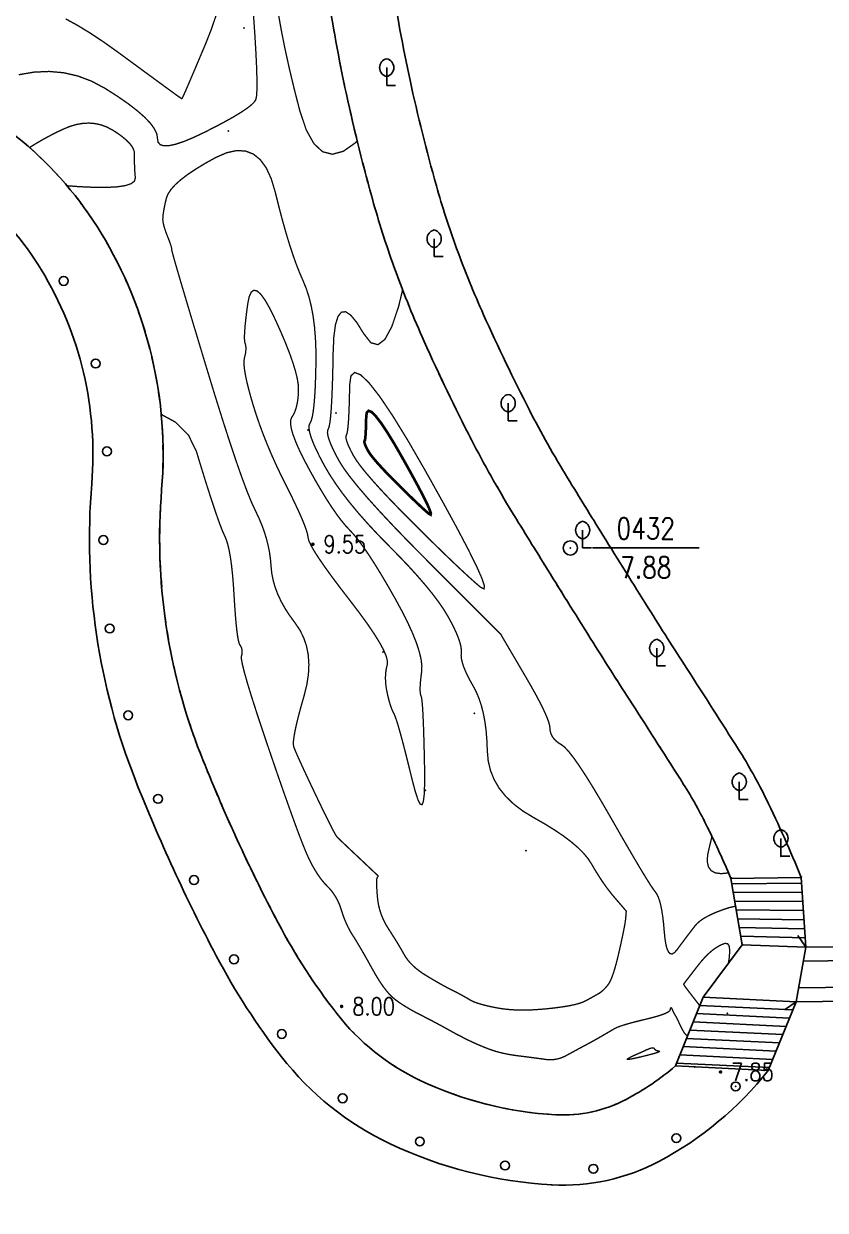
# Model space of a CAD drawing. Extents: x 940 to 2162, y 608 to 1562.
# Drawn here: x 1319.1 to 1364.3, y 729 to 795.9 of the extents above; entities that cross this region are included whole.
import ezdxf
from ezdxf.enums import TextEntityAlignment as Align

# ---------------------------------------------------------------- set-up
doc = ezdxf.new("R2010")
doc.units = 0
doc.header["$LTSCALE"] = 0.5
doc.header["$PDSIZE"] = 0.2
doc.linetypes.add('X6', pattern=[2, 1, -1])
doc.layers.get('0').update_dxf_attribs({"linetype": 'CONTINUOUS'})
doc.layers.add('ASSIST', color=7, linetype='CONTINUOUS', plot=False)
for name, color, linetype in [('DGX', 2, 'CONTINUOUS'), ('DLSS', 4, 'CONTINUOUS'), ('GCD', 1, 'CONTINUOUS'), ('JMD', 6, 'CONTINUOUS'), ('KZD', 1, 'CONTINUOUS'), ('SXSS', 5, 'CONTINUOUS'), ('ZBTZ', 3, 'CONTINUOUS'), ('ZDH', 1, 'CONTINUOUS')]:
    doc.layers.add(name, color=color, linetype=linetype)
doc.styles.add('HZ', font='rs.shx', dxfattribs={"width": 0.8, "bigfont": 'hztxt.shx'})
doc.linetypes.add('1161', pattern='A,0,[149,AAA.SHX,S=0.15,R=0,X=0,Y=0],-1.6', length=1.6)

# ---------------------------------------------------------------- blocks, each defined once
blk = doc.blocks.new('gc143')
for p, q in [((0, 1), (0, 2)), ((0, 1), (0, 0)), ((1, 0), (0, 0))]:
    blk.add_line(p, q)
for centre, start, end in [((0.225, 2), 102.68038, 257.31962), ((-0.225, 2), 282.68038, 77.31962)]:
    blk.add_arc(centre, 1.025, start, end)
blk = doc.blocks.new('gc170')
at = {"linetype": 'Continuous'}
blk.add_circle((0, 0), 0.5, dxfattribs=at)
blk = doc.blocks.new('gc117')
blk.add_circle((0, 0), 0.8)
blk.add_point((0, 0))
blk = doc.blocks.new('GC200')
at = {"linetype": 'Continuous', "const_width": 0.2, "flags": 128}
blk.add_lwpolyline([(-0.1, 0, 1), (0.1, 0, 1)], format="xyb", close=True, dxfattribs=at)

msp = doc.modelspace()

# ---------------------------------------------------------------- linework, layer by layer
at = {"linetype": 'Continuous'}
for p, q in [((1362.627, 740.792, 9.794), (1357.4, 741.046, 9.934)), ((1361.065, 736.919, 7.811), (1355.838, 737.173, 7.951))]:
    msp.add_line(p, q, dxfattribs=at)
at = {"layer": 'ASSIST', "linetype": 'Continuous', "flags": 128}
for points in [[(1358.961, 747.74), (1359.601, 743.988), (1363.177, 743.868), (1362.914, 747.786)], [(1404.456, 744.337), (1404.193, 741.313), (1362.627, 740.792), (1363.177, 743.868)], [(1361.065, 736.919), (1362.627, 740.792), (1357.4, 741.046), (1355.838, 737.173)]]:
    msp.add_lwpolyline(points, close=True, dxfattribs=at)
at = {"layer": 'DGX', "linetype": 'Continuous', "const_width": 0.075}
for points, elevation in [([(1332.804, 803.433), (1332.812, 803.236), (1332.831, 802.888), (1332.859, 802.437), (1332.898, 801.883), (1332.946, 801.225), (1333.003, 800.463), (1333.07, 799.598), (1333.159, 798.661), (1333.279, 797.684), (1333.432, 796.666), (1333.617, 795.608), (1333.834, 794.51), (1334.084, 793.371), (1334.365, 792.193), (1334.679, 790.973), (1335.042, 789.891), (1335.469, 789.121), (1335.96, 788.663), (1336.515, 788.519), (1337.134, 788.687), (1337.818, 789.169), (1337.912, 789.269)], 8.5), ([(1332.073, 796.338), (1332.152, 795.186), (1332.21, 794.192), (1332.249, 793.355), (1332.267, 792.677), (1332.265, 792.157), (1332.242, 791.794), (1332.2, 791.59), (1332.109, 791.452), (1331.94, 791.287), (1331.695, 791.097), (1331.372, 790.881), (1330.973, 790.639), (1330.496, 790.371), (1329.942, 790.076), (1329.311, 789.756), (1328.684, 789.459), (1328.142, 789.235), (1327.684, 789.082), (1327.311, 789.003), (1327.022, 788.995), (1326.818, 789.06), (1326.699, 789.197), (1326.664, 789.407), (1326.625, 789.666), (1326.491, 789.952), (1326.264, 790.265), (1325.942, 790.604), (1325.526, 790.97), (1325.016, 791.363), (1324.412, 791.782), (1323.714, 792.228), (1322.958, 792.632), (1322.18, 792.926), (1321.381, 793.109), (1320.559, 793.182), (1319.716, 793.145), (1318.851, 792.997)], 9), ([(1329.956, 796.318), (1329.7, 795.564), (1329.397, 794.793), (1329.089, 794.064), (1328.822, 793.431), (1328.593, 792.894), (1328.405, 792.454), (1328.256, 792.111), (1328.146, 791.864), (1328.077, 791.714), (1328.046, 791.661), (1328.036, 791.656), (1328.028, 791.652), (1328.021, 791.65), (1328.015, 791.649), (1328.01, 791.649), (1328.007, 791.65), (1328.005, 791.652), (1328.005, 791.655), (1328.003, 791.66), (1327.998, 791.666), (1327.989, 791.674), (1327.977, 791.684), (1327.962, 791.695), (1327.943, 791.708), (1327.921, 791.722), (1327.895, 791.738), (1327.818, 791.792), (1327.64, 791.92), (1327.361, 792.123), (1326.982, 792.4), (1326.503, 792.751), (1325.923, 793.176), (1325.243, 793.676), (1324.462, 794.249), (1323.653, 794.826), (1322.889, 795.334), (1322.169, 795.773), (1321.494, 796.144)], 9.5)]:
    msp.add_lwpolyline(points, dxfattribs=dict(at, elevation=elevation))
for points in [[(1319.459, 788.9), (1319.494, 788.922), (1319.859, 789.145), (1320.229, 789.359), (1320.603, 789.562), (1320.981, 789.754), (1321.362, 789.936), (1321.742, 790.09), (1322.112, 790.198), (1322.472, 790.26), (1322.824, 790.275), (1323.167, 790.245), (1323.501, 790.168), (1323.825, 790.046), (1324.141, 789.877), (1324.432, 789.689), (1324.684, 789.506), (1324.896, 789.329), (1325.069, 789.159), (1325.202, 788.995), (1325.297, 788.836), (1325.351, 788.684), (1325.366, 788.538), (1325.363, 788.391), (1325.363, 788.238), (1325.365, 788.079), (1325.37, 787.912), (1325.377, 787.739), (1325.387, 787.56), (1325.4, 787.373), (1325.416, 787.181), (1325.365, 787.003), (1325.18, 786.861), (1324.861, 786.755), (1324.407, 786.686), (1323.819, 786.653), (1323.096, 786.656), (1322.239, 786.695), (1321.565, 786.747)], [(1340.471, 780.886), (1340.242, 779.942), (1339.862, 778.812), (1339.475, 778.096), (1339.081, 777.794), (1338.679, 777.905), (1338.27, 778.43), (1337.882, 779.053), (1337.544, 779.46), (1337.256, 779.65), (1337.017, 779.623), (1336.827, 779.38), (1336.688, 778.92), (1336.597, 778.243), (1336.557, 777.349), (1336.539, 776.406), (1336.516, 775.578), (1336.488, 774.866), (1336.456, 774.27), (1336.419, 773.79), (1336.378, 773.426), (1336.332, 773.178), (1336.281, 773.047), (1336.243, 772.954), (1336.238, 772.825), (1336.264, 772.66), (1336.323, 772.457), (1336.413, 772.217), (1336.535, 771.941), (1336.689, 771.628), (1336.875, 771.278), (1337.129, 770.868), (1337.488, 770.374), (1337.952, 769.796), (1338.52, 769.134), (1339.193, 768.389), (1339.97, 767.559), (1340.852, 766.646), (1341.839, 765.65), (1342.813, 764.676), (1343.657, 763.831), (1344.372, 763.117), (1344.957, 762.531), (1345.412, 762.076), (1345.737, 761.75), (1345.933, 761.553), (1345.999, 761.486), (1346, 761.484), (1346.001, 761.482), (1346.002, 761.48), (1346.003, 761.479), (1346.003, 761.477), (1346.004, 761.476), (1346.004, 761.475), (1346.004, 761.474), (1346.025, 761.436), (1346.089, 761.326), (1346.197, 761.142), (1346.347, 760.885), (1346.541, 760.555), (1346.778, 760.152), (1347.057, 759.675), (1347.38, 759.126), (1347.703, 758.567), (1347.983, 758.063), (1348.22, 757.615), (1348.415, 757.221), (1348.567, 756.883), (1348.677, 756.6), (1348.744, 756.371), (1348.768, 756.198), (1348.78, 756.056), (1348.812, 755.921), (1348.864, 755.794), (1348.935, 755.674), (1349.025, 755.561), (1349.135, 755.455), (1349.265, 755.357), (1349.414, 755.267), (1349.596, 755.126), (1349.825, 754.879), (1350.102, 754.525), (1350.426, 754.065), (1350.798, 753.498), (1351.216, 752.824), (1351.682, 752.043), (1352.195, 751.156), (1352.703, 750.268), (1353.156, 749.484), (1353.554, 748.804), (1353.895, 748.229), (1354.181, 747.759), (1354.411, 747.392), (1354.586, 747.131), (1354.705, 746.973), (1354.792, 746.846), (1354.873, 746.676), (1354.946, 746.462), (1355.012, 746.205), (1355.071, 745.905), (1355.123, 745.561), (1355.168, 745.173), (1355.205, 744.742), (1355.246, 744.33), (1355.301, 743.999), (1355.37, 743.749), (1355.452, 743.58), (1355.549, 743.492), (1355.659, 743.485), (1355.783, 743.559), (1355.921, 743.715), (1356.063, 743.907), (1356.201, 744.092), (1356.335, 744.271), (1356.465, 744.443), (1356.59, 744.609), (1356.71, 744.767), (1356.827, 744.919), (1356.938, 745.064), (1357.065, 745.204), (1357.224, 745.341), (1357.417, 745.475), (1357.643, 745.606), (1357.902, 745.733), (1358.194, 745.857), (1358.52, 745.978), (1358.878, 746.096), (1359.22, 746.171), (1359.229, 746.171)], [(1326.877, 773.868), (1327.678, 773.43), (1328.41, 772.696), (1328.855, 771.786), (1329.143, 770.838), (1329.406, 769.991), (1329.644, 769.246), (1329.856, 768.601), (1330.042, 768.058), (1330.202, 767.615), (1330.337, 767.274), (1330.446, 767.034), (1330.538, 766.816), (1330.623, 766.541), (1330.701, 766.209), (1330.771, 765.821), (1330.833, 765.375), (1330.888, 764.873), (1330.935, 764.314), (1330.975, 763.699), (1331.012, 763.091), (1331.051, 762.556), (1331.09, 762.094), (1331.132, 761.705), (1331.174, 761.389), (1331.218, 761.145), (1331.264, 760.975), (1331.311, 760.877), (1331.354, 760.814), (1331.388, 760.746), (1331.412, 760.674), (1331.426, 760.598), (1331.432, 760.518), (1331.428, 760.433), (1331.414, 760.345), (1331.391, 760.252), (1331.392, 760.085), (1331.449, 759.775), (1331.562, 759.322), (1331.731, 758.726), (1331.957, 757.987), (1332.24, 757.105), (1332.578, 756.08), (1332.973, 754.911), (1333.378, 753.732), (1333.745, 752.675), (1334.076, 751.74), (1334.368, 750.927), (1334.624, 750.237), (1334.843, 749.668), (1335.024, 749.221), (1335.168, 748.896), (1335.294, 748.641), (1335.422, 748.401), (1335.552, 748.177), (1335.684, 747.969), (1335.817, 747.777), (1335.952, 747.601), (1336.088, 747.441), (1336.226, 747.296), (1336.361, 747.156), (1336.485, 747.007), (1336.599, 746.851), (1336.704, 746.686), (1336.798, 746.513), (1336.883, 746.333), (1336.958, 746.144), (1337.023, 745.947), (1337.085, 745.749), (1337.153, 745.556), (1337.226, 745.369), (1337.304, 745.186), (1337.388, 745.01), (1337.477, 744.838), (1337.571, 744.672), (1337.671, 744.511), (1337.777, 744.344), (1337.892, 744.158), (1338.015, 743.954), (1338.146, 743.731), (1338.285, 743.49), (1338.432, 743.231), (1338.588, 742.953), (1338.752, 742.657), (1338.917, 742.364), (1339.079, 742.095), (1339.236, 741.85), (1339.388, 741.63), (1339.536, 741.435), (1339.68, 741.264), (1339.819, 741.117), (1339.954, 740.995), (1340.093, 740.884), (1340.245, 740.772), (1340.41, 740.659), (1340.587, 740.546), (1340.777, 740.43), (1340.979, 740.314), (1341.194, 740.197), (1341.422, 740.079), (1341.65, 739.962), (1341.867, 739.851), (1342.071, 739.745), (1342.263, 739.643), (1342.444, 739.547), (1342.612, 739.456), (1342.769, 739.371), (1342.914, 739.29), (1343.053, 739.212), (1343.194, 739.134), (1343.336, 739.057), (1343.479, 738.98), (1343.624, 738.904), (1343.77, 738.828), (1343.917, 738.752), (1344.066, 738.677), (1344.217, 738.603), (1344.37, 738.53), (1344.526, 738.459), (1344.685, 738.388), (1344.847, 738.319), (1345.011, 738.251), (1345.177, 738.185), (1345.347, 738.12), (1345.522, 738.058), (1345.705, 738), (1345.898, 737.946), (1346.099, 737.897), (1346.308, 737.852), (1346.527, 737.811), (1346.754, 737.775), (1346.989, 737.743), (1347.224, 737.714), (1347.446, 737.686), (1347.658, 737.659), (1347.857, 737.633), (1348.046, 737.608), (1348.223, 737.584), (1348.388, 737.562), (1348.542, 737.54), (1348.69, 737.526), (1348.837, 737.524), (1348.984, 737.534), (1349.13, 737.557), (1349.276, 737.592), (1349.422, 737.64), (1349.567, 737.7), (1349.711, 737.773), (1349.854, 737.851), (1349.994, 737.928), (1350.13, 738.002), (1350.264, 738.074), (1350.394, 738.145), (1350.521, 738.213), (1350.645, 738.28), (1350.766, 738.344), (1350.884, 738.407), (1351.001, 738.47), (1351.115, 738.532), (1351.226, 738.594), (1351.336, 738.655), (1351.443, 738.716), (1351.548, 738.776), (1351.651, 738.836), (1351.752, 738.895), (1351.851, 738.952), (1351.948, 739.009), (1352.043, 739.064), (1352.135, 739.118), (1352.226, 739.171), (1352.315, 739.223), (1352.401, 739.273), (1352.503, 739.325), (1352.637, 739.381), (1352.804, 739.44), (1353.003, 739.503), (1353.234, 739.57), (1353.497, 739.641), (1353.793, 739.716), (1354.12, 739.795), (1354.444, 739.874), (1354.725, 739.949), (1354.965, 740.022), (1355.163, 740.091), (1355.319, 740.157), (1355.434, 740.22), (1355.507, 740.28), (1355.538, 740.336), (1355.549, 740.384), (1355.561, 740.419), (1355.574, 740.441), (1355.589, 740.45), (1355.605, 740.446), (1355.622, 740.428), (1355.64, 740.398), (1355.66, 740.354), (1355.679, 740.306), (1355.697, 740.263), (1355.713, 740.225), (1355.728, 740.192), (1355.742, 740.164), (1355.754, 740.141), (1355.765, 740.122), (1355.774, 740.109), (1355.783, 740.096), (1355.793, 740.082), (1355.804, 740.064), (1355.816, 740.044), (1355.829, 740.021), (1355.843, 739.996), (1355.858, 739.968), (1355.874, 739.937), (1355.893, 739.9), (1355.917, 739.853), (1355.946, 739.796), (1355.979, 739.729), (1356.017, 739.651), (1356.059, 739.563), (1356.106, 739.465), (1356.158, 739.357), (1356.211, 739.251), (1356.262, 739.158), (1356.31, 739.078), (1356.356, 739.012), (1356.4, 738.96), (1356.442, 738.921), (1356.481, 738.895), (1356.518, 738.883), (1356.527, 738.881)], [(1357.884, 750.116), (1357.865, 749.987), (1357.747, 749.501), (1357.646, 749.044), (1357.629, 748.671), (1357.697, 748.38), (1357.848, 748.172), (1358.083, 748.046), (1358.403, 748.004), (1358.806, 748.044), (1358.827, 748.049)], [(1358.81, 742.931), (1358.867, 743.272), (1358.894, 743.665), (1358.862, 743.93), (1358.77, 744.066), (1358.618, 744.074), (1358.435, 744.005), (1358.25, 743.911), (1358.063, 743.793), (1357.874, 743.649), (1357.683, 743.481), (1357.49, 743.288), (1357.296, 743.07), (1357.099, 742.827), (1356.914, 742.587), (1356.753, 742.378), (1356.616, 742.201), (1356.504, 742.054), (1356.417, 741.939), (1356.353, 741.854), (1356.314, 741.801), (1356.3, 741.779), (1356.302, 741.767), (1356.312, 741.746), (1356.33, 741.716), (1356.356, 741.677), (1356.391, 741.628), (1356.433, 741.57), (1356.484, 741.502), (1356.543, 741.425), (1356.61, 741.339), (1356.682, 741.245), (1356.761, 741.143), (1356.846, 741.032), (1356.938, 740.912), (1357.036, 740.785), (1357.14, 740.649), (1357.205, 740.563)]]:
    msp.add_lwpolyline(points, dxfattribs=at)
at = {"layer": 'DGX', "linetype": 'Continuous', "const_width": 0.075, "flags": 128}
for points in [[(1333.296, 786.388), (1333.495, 785.585), (1333.693, 784.833), (1333.89, 784.132), (1334.086, 783.482), (1334.281, 782.884), (1334.476, 782.336), (1334.67, 781.84), (1334.863, 781.395), (1335.043, 780.955), (1335.198, 780.475), (1335.327, 779.954), (1335.43, 779.393), (1335.508, 778.792), (1335.56, 778.15), (1335.587, 777.468), (1335.588, 776.746), (1335.572, 776.043), (1335.55, 775.421), (1335.519, 774.879), (1335.481, 774.418), (1335.436, 774.038), (1335.383, 773.737), (1335.323, 773.518), (1335.255, 773.378), (1335.205, 773.255), (1335.198, 773.082), (1335.233, 772.859), (1335.312, 772.587), (1335.433, 772.265), (1335.597, 771.895), (1335.804, 771.474), (1336.053, 771.004), (1336.347, 770.501), (1336.686, 769.981), (1337.069, 769.444), (1337.498, 768.89), (1337.972, 768.318), (1338.491, 767.73), (1339.055, 767.124), (1339.663, 766.501), (1340.268, 765.886), (1340.821, 765.304), (1341.32, 764.754), (1341.766, 764.237), (1342.159, 763.753), (1342.499, 763.301), (1342.787, 762.882), (1343.021, 762.495), (1343.215, 762.139), (1343.38, 761.811), (1343.517, 761.511), (1343.625, 761.239), (1343.705, 760.995), (1343.756, 760.779), (1343.779, 760.591), (1343.773, 760.432), (1343.766, 760.275), (1343.785, 760.097), (1343.83, 759.896), (1343.901, 759.674), (1343.998, 759.431), (1344.121, 759.165), (1344.269, 758.878), (1344.444, 758.569), (1344.621, 758.233), (1344.775, 757.862), (1344.908, 757.458), (1345.018, 757.02), (1345.107, 756.548), (1345.173, 756.043), (1345.217, 755.503), (1345.239, 754.93), (1345.29, 754.355), (1345.42, 753.809), (1345.628, 753.293), (1345.915, 752.807), (1346.282, 752.35), (1346.727, 751.923), (1347.251, 751.526), (1347.854, 751.159), (1348.467, 750.81), (1349.021, 750.468), (1349.515, 750.134), (1349.949, 749.808), (1350.324, 749.489), (1350.64, 749.177), (1350.896, 748.873), (1351.093, 748.577), (1351.26, 748.291), (1351.426, 748.018), (1351.591, 747.758), (1351.756, 747.511), (1351.92, 747.278), (1352.084, 747.058), (1352.247, 746.851), (1352.409, 746.657), (1352.561, 746.481), (1352.693, 746.329), (1352.805, 746.199), (1352.897, 746.091), (1352.968, 746.007), (1353.02, 745.946), (1353.051, 745.907), (1353.062, 745.891), (1353.063, 745.881), (1353.062, 745.859), (1353.06, 745.826), (1353.057, 745.78), (1353.053, 745.723), (1353.047, 745.654), (1353.04, 745.573), (1353.032, 745.481), (1353.019, 745.365), (1352.996, 745.216), (1352.964, 745.033), (1352.923, 744.816), (1352.872, 744.564), (1352.811, 744.279), (1352.741, 743.96), (1352.662, 743.607), (1352.579, 743.255), (1352.498, 742.937), (1352.419, 742.655), (1352.342, 742.408), (1352.267, 742.195), (1352.194, 742.018), (1352.124, 741.876), (1352.055, 741.769), (1351.988, 741.683), (1351.92, 741.603), (1351.853, 741.529), (1351.786, 741.462), (1351.719, 741.401), (1351.652, 741.346), (1351.586, 741.297), (1351.519, 741.255), (1351.449, 741.214), (1351.372, 741.17), (1351.287, 741.122), (1351.194, 741.07), (1351.095, 741.015), (1350.988, 740.956), (1350.873, 740.894), (1350.752, 740.829), (1350.608, 740.763), (1350.428, 740.701), (1350.212, 740.641), (1349.959, 740.585), (1349.67, 740.532), (1349.344, 740.483), (1348.982, 740.436), (1348.583, 740.393), (1348.175, 740.358), (1347.783, 740.334), (1347.407, 740.323), (1347.048, 740.323), (1346.705, 740.335), (1346.379, 740.36), (1346.069, 740.396), (1345.776, 740.445), (1345.503, 740.499), (1345.253, 740.555), (1345.027, 740.611), (1344.825, 740.667), (1344.646, 740.725), (1344.492, 740.783), (1344.36, 740.841), (1344.253, 740.9), (1344.154, 740.961), (1344.049, 741.023), (1343.937, 741.086), (1343.819, 741.151), (1343.695, 741.218), (1343.565, 741.287), (1343.428, 741.356), (1343.285, 741.428), (1343.134, 741.504), (1342.973, 741.588), (1342.803, 741.68), (1342.623, 741.78), (1342.433, 741.888), (1342.234, 742.003), (1342.026, 742.126), (1341.808, 742.257), (1341.593, 742.394), (1341.395, 742.534), (1341.214, 742.678), (1341.049, 742.825), (1340.901, 742.976), (1340.769, 743.13), (1340.654, 743.287), (1340.556, 743.448), (1340.463, 743.614), (1340.364, 743.784), (1340.261, 743.96), (1340.152, 744.141), (1340.037, 744.327), (1339.917, 744.518), (1339.792, 744.715), (1339.662, 744.916), (1339.535, 745.123), (1339.423, 745.334), (1339.326, 745.551), (1339.242, 745.772), (1339.172, 745.999), (1339.117, 746.231), (1339.075, 746.467), (1339.048, 746.709), (1339.031, 746.939), (1339.017, 747.142), (1339.009, 747.317), (1339.005, 747.464), (1339.006, 747.584), (1339.012, 747.676), (1339.022, 747.741), (1339.037, 747.778), (1339.053, 747.8), (1339.066, 747.819), (1339.077, 747.836), (1339.084, 747.851), (1339.09, 747.862), (1339.092, 747.871), (1339.092, 747.878), (1339.09, 747.882), (1339.069, 747.901), (1339.016, 747.95), (1338.929, 748.031), (1338.81, 748.143), (1338.658, 748.286), (1338.473, 748.461), (1338.255, 748.667), (1338.004, 748.904), (1337.751, 749.143), (1337.526, 749.355), (1337.331, 749.54), (1337.164, 749.698), (1337.026, 749.829), (1336.917, 749.932), (1336.837, 750.009), (1336.785, 750.059), (1336.734, 750.129), (1336.653, 750.265), (1336.543, 750.467), (1336.404, 750.736), (1336.236, 751.072), (1336.038, 751.473), (1335.812, 751.942), (1335.556, 752.477), (1335.301, 753.015), (1335.074, 753.496), (1334.878, 753.918), (1334.711, 754.281), (1334.573, 754.586), (1334.465, 754.832), (1334.387, 755.02), (1334.338, 755.15), (1334.317, 755.283), (1334.323, 755.481), (1334.356, 755.745), (1334.416, 756.074), (1334.503, 756.469), (1334.617, 756.928), (1334.758, 757.453), (1334.926, 758.044), (1335.076, 758.653), (1335.165, 759.235), (1335.191, 759.789), (1335.156, 760.315), (1335.06, 760.814), (1334.901, 761.284), (1334.681, 761.728), (1334.399, 762.143), (1334.105, 762.544), (1333.847, 762.943), (1333.625, 763.342), (1333.439, 763.739), (1333.29, 764.135), (1333.177, 764.53), (1333.1, 764.923), (1333.06, 765.315), (1333.027, 765.707), (1332.972, 766.099), (1332.895, 766.49), (1332.795, 766.882), (1332.674, 767.274), (1332.53, 767.666), (1332.364, 768.058), (1332.177, 768.451), (1331.959, 768.92), (1331.705, 769.545), (1331.414, 770.325), (1331.087, 771.259), (1330.722, 772.349), (1330.321, 773.593), (1329.883, 774.992), (1329.409, 776.547), (1328.947, 778.078), (1328.547, 779.408), (1328.21, 780.537), (1327.936, 781.464), (1327.723, 782.191), (1327.574, 782.716), (1327.486, 783.041), (1327.461, 783.164), (1327.463, 783.195), (1327.457, 783.242), (1327.442, 783.306), (1327.418, 783.385), (1327.386, 783.481), (1327.346, 783.593), (1327.297, 783.722), (1327.239, 783.867), (1327.181, 784.015), (1327.13, 784.154), (1327.085, 784.284), (1327.048, 784.405), (1327.017, 784.517), (1326.993, 784.62), (1326.976, 784.713), (1326.966, 784.797), (1326.964, 784.887), (1326.969, 784.995), (1326.982, 785.122), (1327.003, 785.268), (1327.031, 785.433), (1327.067, 785.617), (1327.111, 785.82), (1327.163, 786.042), (1327.256, 786.28), (1327.421, 786.532), (1327.659, 786.798), (1327.97, 787.078), (1328.354, 787.371), (1328.811, 787.678), (1329.341, 788), (1329.943, 788.335), (1330.555, 788.603), (1331.112, 788.726), (1331.613, 788.702), (1332.06, 788.532), (1332.452, 788.215), (1332.788, 787.752), (1333.07, 787.143)], [(1334.605, 775.269), (1334.589, 775.562), (1334.531, 775.911), (1334.432, 776.315), (1334.291, 776.775), (1334.11, 777.291), (1333.887, 777.862), (1333.622, 778.489), (1333.316, 779.171), (1333.006, 779.807), (1332.729, 780.294), (1332.484, 780.632), (1332.271, 780.821), (1332.091, 780.861), (1331.943, 780.753), (1331.828, 780.495), (1331.746, 780.088), (1331.685, 779.633), (1331.637, 779.229), (1331.6, 778.876), (1331.576, 778.574), (1331.563, 778.324), (1331.562, 778.125), (1331.573, 777.977), (1331.595, 777.88), (1331.62, 777.805), (1331.636, 777.721), (1331.645, 777.63), (1331.644, 777.53), (1331.636, 777.422), (1331.62, 777.306), (1331.595, 777.182), (1331.562, 777.05), (1331.537, 776.889), (1331.537, 776.678), (1331.562, 776.418), (1331.612, 776.109), (1331.686, 775.75), (1331.785, 775.341), (1331.909, 774.883), (1332.057, 774.376), (1332.227, 773.84), (1332.414, 773.296), (1332.619, 772.744), (1332.841, 772.184), (1333.081, 771.617), (1333.339, 771.041), (1333.614, 770.458), (1333.907, 769.867), (1334.191, 769.301), (1334.437, 768.791), (1334.647, 768.339), (1334.82, 767.944), (1334.957, 767.605), (1335.056, 767.324), (1335.119, 767.099), (1335.145, 766.932), (1335.189, 766.755), (1335.303, 766.503), (1335.489, 766.176), (1335.747, 765.773), (1336.075, 765.295), (1336.475, 764.742), (1336.946, 764.113), (1337.488, 763.409), (1338.026, 762.703), (1338.487, 762.069), (1338.869, 761.507), (1339.173, 761.017), (1339.398, 760.599), (1339.546, 760.252), (1339.615, 759.978), (1339.605, 759.775), (1339.563, 759.606), (1339.531, 759.431), (1339.512, 759.25), (1339.503, 759.063), (1339.507, 758.871), (1339.521, 758.673), (1339.547, 758.469), (1339.585, 758.26), (1339.629, 758.055), (1339.675, 757.863), (1339.722, 757.686), (1339.771, 757.523), (1339.821, 757.374), (1339.873, 757.239), (1339.926, 757.118), (1339.981, 757.012), (1340.045, 756.867), (1340.127, 756.634), (1340.227, 756.311), (1340.344, 755.899), (1340.479, 755.399), (1340.632, 754.809), (1340.802, 754.13), (1340.99, 753.362), (1341.174, 752.66), (1341.33, 752.18), (1341.46, 751.922), (1341.563, 751.885), (1341.639, 752.07), (1341.688, 752.477), (1341.71, 753.105), (1341.706, 753.956), (1341.687, 754.86), (1341.666, 755.651), (1341.644, 756.328), (1341.62, 756.892), (1341.595, 757.343), (1341.567, 757.68), (1341.539, 757.903), (1341.508, 758.013), (1341.481, 758.081), (1341.463, 758.179), (1341.454, 758.307), (1341.454, 758.464), (1341.463, 758.651), (1341.48, 758.867), (1341.507, 759.114), (1341.542, 759.39), (1341.554, 759.708), (1341.508, 760.083), (1341.406, 760.513), (1341.247, 761), (1341.031, 761.542), (1340.759, 762.14), (1340.429, 762.795), (1340.043, 763.505), (1339.64, 764.21), (1339.262, 764.852), (1338.906, 765.429), (1338.575, 765.943), (1338.268, 766.391), (1337.984, 766.776), (1337.724, 767.097), (1337.488, 767.353), (1337.257, 767.601), (1337.011, 767.9), (1336.751, 768.248), (1336.476, 768.645), (1336.187, 769.092), (1335.883, 769.589), (1335.564, 770.135), (1335.231, 770.731), (1334.918, 771.321), (1334.658, 771.848), (1334.453, 772.314), (1334.301, 772.717), (1334.202, 773.058), (1334.158, 773.338), (1334.167, 773.555), (1334.23, 773.71), (1334.314, 773.843), (1334.388, 773.994), (1334.451, 774.162), (1334.503, 774.349), (1334.545, 774.552), (1334.576, 774.773), (1334.596, 775.012)], [(1341.754, 770.687), (1340.763, 772.403), (1339.903, 773.801), (1339.174, 774.883), (1338.575, 775.649), (1338.107, 776.098), (1337.77, 776.23), (1337.563, 776.046), (1337.488, 775.545), (1337.476, 774.924), (1337.461, 774.38), (1337.443, 773.911), (1337.422, 773.519), (1337.397, 773.204), (1337.37, 772.964), (1337.34, 772.801), (1337.306, 772.715), (1337.281, 772.654), (1337.278, 772.569), (1337.295, 772.46), (1337.334, 772.327), (1337.393, 772.169), (1337.473, 771.988), (1337.575, 771.782), (1337.697, 771.551), (1337.865, 771.281), (1338.101, 770.956), (1338.407, 770.575), (1338.782, 770.138), (1339.226, 769.646), (1339.74, 769.099), (1340.322, 768.496), (1340.974, 767.837), (1341.635, 767.179), (1342.246, 766.577), (1342.806, 766.031), (1343.316, 765.541), (1343.775, 765.107), (1344.183, 764.73), (1344.541, 764.408), (1344.849, 764.143), (1345.048, 764.038), (1345.079, 764.196), (1344.943, 764.618), (1344.64, 765.304), (1344.17, 766.254), (1343.532, 767.468), (1342.726, 768.946)], [(1354.646, 738.15), (1354.627, 738.173), (1354.598, 738.187), (1354.559, 738.191), (1354.509, 738.187), (1354.448, 738.173), (1354.376, 738.15), (1354.294, 738.118), (1354.202, 738.077), (1354.107, 738.034), (1354.02, 737.993), (1353.939, 737.956), (1353.865, 737.923), (1353.797, 737.893), (1353.737, 737.866), (1353.683, 737.843), (1353.636, 737.823), (1353.591, 737.804), (1353.542, 737.782), (1353.49, 737.758), (1353.435, 737.731), (1353.376, 737.702), (1353.314, 737.67), (1353.249, 737.636), (1353.181, 737.599), (1353.132, 737.568), (1353.127, 737.549), (1353.164, 737.544), (1353.245, 737.551), (1353.369, 737.572), (1353.537, 737.606), (1353.747, 737.653), (1354.001, 737.713), (1354.255, 737.776), (1354.47, 737.831), (1354.643, 737.879), (1354.776, 737.92), (1354.868, 737.953), (1354.919, 737.979), (1354.93, 737.998), (1354.9, 738.009), (1354.852, 738.018), (1354.808, 738.03), (1354.77, 738.044), (1354.736, 738.06), (1354.706, 738.079), (1354.681, 738.1), (1354.661, 738.124)]]:
    msp.add_lwpolyline(points, close=True, dxfattribs=at)
at = {"layer": 'DGX', "color": 3, "linetype": 'Continuous', "const_width": 0.15, "flags": 128}
msp.add_lwpolyline([(1340.465, 771.41), (1339.99, 772.233), (1339.577, 772.904), (1339.227, 773.423), (1338.94, 773.79), (1338.716, 774.006), (1338.554, 774.069), (1338.455, 773.981), (1338.419, 773.741), (1338.413, 773.443), (1338.406, 773.182), (1338.397, 772.957), (1338.387, 772.769), (1338.375, 772.618), (1338.362, 772.503), (1338.348, 772.425), (1338.332, 772.383), (1338.32, 772.354), (1338.318, 772.313), (1338.326, 772.261), (1338.345, 772.197), (1338.373, 772.121), (1338.412, 772.034), (1338.46, 771.935), (1338.519, 771.825), (1338.599, 771.695), (1338.713, 771.539), (1338.86, 771.356), (1339.04, 771.147), (1339.253, 770.911), (1339.499, 770.648), (1339.778, 770.359), (1340.091, 770.043), (1340.408, 769.727), (1340.701, 769.439), (1340.97, 769.177), (1341.214, 768.942), (1341.435, 768.734), (1341.631, 768.553), (1341.802, 768.398), (1341.95, 768.271), (1342.045, 768.22), (1342.06, 768.296), (1341.995, 768.499), (1341.85, 768.828), (1341.624, 769.284), (1341.318, 769.866), (1340.932, 770.575)], close=True, dxfattribs=at)
at = {"layer": 'DLSS', "linetype": 'Continuous'}
for p, q in [((1363.177, 743.868), (1362.72, 744.524)), ((1362.627, 740.792), (1363.177, 743.868)), ((1404.387, 743.54), (1363.036, 743.08)), ((1404.262, 742.11), (1362.768, 741.58)), ((1362.627, 740.792), (1361.971, 740.335))]:
    msp.add_line(p, q, dxfattribs=at)
at = {"layer": 'DLSS', "linetype": 'X6'}
for points in [[(1334.856, 806.965, -0.000007), (1333.963, 812.968, -0.000007), (1333.071, 818.963, -0.001307)], [(1358.961, 747.74, 0.012312), (1357.65, 750.599, 0.027255), (1356.292, 753.032, 0.002451), (1353.397, 757.564, -0.003279), (1351.199, 761.018, -0.001211), (1348.636, 765.126, -0.001537), (1346.63, 768.381, -0.018479), (1344.35, 772.434, -0.013579), (1341.682, 777.983, -0.01746), (1340.066, 781.958, -0.019016), (1338.839, 785.749, -0.01542), (1337.304, 791.906, -0.016269), (1336.217, 797.847, -0.000047), (1335.237, 804.412, -0.000121)], [(1355.838, 737.173, -0.054193), (1353.055, 735.291, -0.13611), (1349.101, 734.424, -0.097181), (1341.453, 736.364, -0.11721), (1336.764, 740.122, -0.044069), (1333.464, 745.227, -0.02739), (1329.098, 754.723, -0.115392), (1326.899, 769.631, 0.158868), (1323.489, 784.08, 0.08134), (1319.049, 789.254, 0.174301), (1314.059, 791.099, 0.274119), (1307.367, 787.214, 0.084624), (1303.164, 775.36, 0.043106), (1301.993, 761.741, 0.055447), (1303.212, 750.825, 0.0249), (1306.681, 738.373, 0.022972), (1311.692, 725.357, 0.070031)]]:
    msp.add_lwpolyline(points, format="xyb", dxfattribs=at)
at = {"layer": 'JMD', "linetype": 'Continuous'}
for p, q in [((1363.177, 743.868), (1362.914, 747.786)), ((1358.961, 747.74), (1359.601, 743.988)), ((1359.012, 747.438), (1362.935, 747.471)), ((1359.097, 746.945), (1362.97, 746.956)), ((1359.181, 746.452), (1363.004, 746.441)), ((1359.265, 745.96), (1363.039, 745.927)), ((1359.349, 745.467), (1363.073, 745.412)), ((1359.433, 744.974), (1363.108, 744.897)), ((1359.517, 744.481), (1363.142, 744.383)), ((1359.601, 743.988), (1363.177, 743.868)), ((1357.4, 741.046), (1355.838, 737.173)), ((1362.44, 740.328), (1357.213, 740.583)), ((1362.627, 740.792), (1357.4, 741.046)), ((1361.065, 736.919), (1362.627, 740.792)), ((1362.253, 739.865), (1357.026, 740.119)), ((1361.879, 738.937), (1356.652, 739.192)), ((1362.066, 739.401), (1356.839, 739.655)), ((1361.692, 738.473), (1356.465, 738.728)), ((1361.318, 737.546), (1356.091, 737.8)), ((1361.505, 738.01), (1356.278, 738.264)), ((1361.131, 737.082), (1355.904, 737.337))]:
    msp.add_line(p, q, dxfattribs=at)
at = {"layer": 'KZD', "linetype": 'Continuous'}
msp.add_line((1351.166, 766.346), (1357.166, 766.346), dxfattribs=at)
at = {"layer": 'SXSS', "linetype": 'Continuous'}
for points in [[(1338.484, 807.505, -0.000007), (1337.591, 813.508, -0.000007), (1336.699, 819.503, -0.001307)], [(1362.914, 747.786, 0.017928), (1360.946, 752.209, 0.027255), (1359.393, 754.991, 0.002451), (1356.479, 759.553, -0.003279), (1354.306, 762.967, -0.001211), (1351.752, 767.06, -0.001537), (1349.758, 770.296, -0.018479), (1347.612, 774.113, -0.013579), (1345.03, 779.482, -0.01746), (1343.51, 783.22, -0.019016), (1342.369, 786.745, -0.01542), (1340.889, 792.683, -0.016269), (1339.845, 798.389, -0.000047), (1338.864, 804.953, -0.000121)], [(1361.065, 736.919, -0.103863), (1354.903, 731.798, -0.13611), (1348.885, 730.478, -0.097181), (1339.762, 732.792, -0.11721), (1333.646, 737.693, -0.044069), (1329.969, 743.382, -0.02739), (1325.422, 753.271, -0.115392), (1322.961, 769.96, 0.158868), (1320.113, 782.025, 0.08134), (1316.505, 786.229, 0.174301), (1314.023, 787.147, 0.274119), (1310.817, 785.286, 0.084624), (1307.058, 774.684, 0.043106), (1305.945, 761.743, 0.055447), (1307.067, 751.695, 0.0249), (1310.431, 739.622, 0.022972), (1315.311, 726.945, 0.070031)]]:
    msp.add_lwpolyline(points, format="xyb", dxfattribs=at)
at = {"layer": 'ZBTZ', "linetype": '1161', "flags": 128}
msp.add_lwpolyline([(1330.74, 833.762), (1327.56, 840.768), (1319.707, 863.134), (1319.598, 863.445, -0.077672), (1319.176, 867.141, -0.089807), (1319.974, 870.7, -0.089946), (1322.608, 874.728, -0.118766), (1326.471, 877.237, -0.102595), (1331.41, 877.907, -0.141061), (1335.992, 876.236, -0.020708), (1338.015, 874.629, -0.026382), (1339.616, 873.089, -0.013245), (1341.446, 871.028, -0.005397), (1345.414, 866.207, -0.028768), (1347.217, 863.684, -0.015584), (1349.754, 859.369), (1356.2, 845.721, 0.167735), (1359.482, 841.341, 0.247764), (1363.284, 840.922, 0.111916), (1366.354, 843.018, 0.069822), (1369.739, 847.866, 0.053027), (1371.017, 851.218, 0.052663), (1371.567, 854.788, -0.001571), (1370.445, 864.094, -0.002172), (1369.681, 870.852, -0.000159), (1368.865, 878.383, -0.005831), (1368.835, 878.697, -0.046402), (1368.869, 882.664, 0.020508), (1369.267, 889.274, 0.003582), (1369.284, 890.636, 0.000782), (1369.306, 897.171, 0.026584), (1369.127, 900.636, 0.003874), (1368.949, 902.217), (1368.093, 906.685, 0.009169), (1365.623, 916.544, 0.037036), (1365.013, 918.279, 0.007585), (1357.022, 935.837, 0.004872), (1343.846, 962.973, 0.008475), (1342.009, 966.513, 0.003614), (1335.854, 977.703), (1329.948, 984.969, 0.013099), (1326.606, 988.431, 0.028527), (1325.252, 989.619, 0.014737), (1320.307, 993.25, 0.008963), (1311.673, 998.981, 0.047867), (1307.452, 1001.138, 0.027113), (1298.54, 1004.116), (1269.742, 1011.439, -0.020512), (1261.532, 1014.034, -0.033977), (1256.413, 1016.291, -0.005961), (1247.965, 1020.851, -0.018837), (1245.102, 1022.585, -0.027926), (1242.305, 1024.659, -0.006734), (1232.843, 1032.749, -0.04167), (1227.657, 1038.133, -0.025832), (1220.986, 1047.25), (1219.164, 1049.83), (1198.288, 1046.029), (1190.582, 1046.64), (1190.582, 1044.115), (1180.434, 1044.141), (1180.52, 1046.834), (1175.967, 1046.977), (1177.339, 952.841), (1172.053, 952.633), (1170.186, 899.769), (1161.268, 883.069), (1145.898, 871.231), (1125.512, 864.649), (1099.71, 863.887), (1069.546, 881.138), (1074.012, 867.156), (1077.612, 862.785), (1080.531, 860.039), (1081.322, 863.46), (1088.163, 863.46), (1082.903, 845.379), (1085.515, 845.893), (1090.005, 847.604), (1092.212, 841.814), (1092.782, 840.069), (1087.738, 838.245), (1087.788, 838.75, -0.027206), (1090.093, 834.638, -0.063866), (1090.967, 832.077, -0.009428), (1091.978, 826.602, -0.010278), (1092.709, 821.525, -0.011914), (1094.112, 807.365, -0.024093), (1094.307, 800.086, -0.017627), (1093.75, 790.285, -0.007981), (1091.46, 769.142), (1090.266, 759.756, -0.034067), (1095.724, 760.461, -0.049637), (1102.31, 760.204, -0.002641), (1103.782, 759.992, -0.005392), (1104.566, 759.866, -0.072064), (1109.903, 758.132, -0.111845), (1113.518, 755.204, -0.124873), (1115.369, 751.047, -0.065747), (1115.6, 745.122, -0.036581), (1114.485, 738.437, 0.034334), (1113.46, 732.463, 0.017331), (1112.757, 721.915, 0.023383), (1112.871, 714.245, 0.035855), (1113.623, 708.636, 0.020701), (1116.171, 698.504, 0.037395), (1121.194, 685.258, 0.042521), (1127.336, 674.588, 0.023131), (1130.841, 670.01, 0.0207), (1135.246, 665.198, 0.04717), (1140.59, 660.751, 0.045763), (1146.889, 657.242, 0.082528), (1154.184, 655.363, 0.066536), (1164.053, 655.811, 0.030894), (1170.375, 657.359, 0.043452), (1174.349, 658.987, 0.053054), (1181.795, 663.882, 0.087346), (1184.777, 667.358, 0.006859), (1185.162, 668.03, -0.00631), (1185.689, 668.951, -0.030276), (1189.361, 674.398, -0.021081), (1195.179, 681.366, -0.093388), (1204.127, 688.121, -0.130561), (1213.006, 689.928, -0.010639), (1220.792, 689.303, 0.006428), (1233.29, 688.193, 0.002335), (1242.048, 687.569, 0.003845), (1247.331, 687.259, 0.198568), (1251.993, 688.913, 0.144016), (1256.476, 696.199, 0.089715), (1257.029, 702.564, -0.069383), (1257.544, 713.69, -0.036422), (1260.85, 726.238, -0.155986), (1264.056, 730.545, -0.201176), (1270.425, 731.999, -0.180181), (1276.131, 728.662, -0.023263), (1278.275, 725.774, -0.025036), (1280.027, 722.865, -0.024343), (1284.36, 713.736, 0.019447), (1289.34, 702.974, 0.019178), (1295.661, 691.692, 0.062456), (1297.592, 689.274, 0.049333), (1298.871, 688.252, 0.035102), (1301.354, 686.88, 0.031434), (1304.797, 685.537, 0.071847), (1305.499, 685.42, 0.023809), (1306.045, 685.434, 0.017093), (1307.054, 685.543, 0.043665), (1310.87, 686.431, 0.036297), (1315.467, 688.312, 0.015778), (1318.218, 689.79, 0.010859), (1322.259, 692.244, 0.021309), (1324.617, 693.893, 0.012897), (1324.725, 693.98, 0.037347), (1324.729, 698.732, 0.016633), (1324.405, 701.739, 0.020292), (1323.978, 704.074, 0.118409), (1320.61, 710.916, -0.070031), (1311.692, 725.357, -0.022972), (1306.681, 738.373, -0.0249), (1303.212, 750.825, -0.055447), (1301.993, 761.741, -0.043106), (1303.164, 775.36, -0.084624), (1307.367, 787.214, -0.274119), (1314.059, 791.099, -0.174301), (1319.049, 789.254, -0.08134), (1323.489, 784.08, -0.158868), (1326.899, 769.631, 0.115392), (1329.098, 754.723, 0.02739), (1333.464, 745.227, 0.044069), (1336.764, 740.122, 0.11721), (1341.453, 736.364, 0.097181), (1349.101, 734.424, 0.13611), (1353.055, 735.291, 0.054193), (1355.838, 737.173), (1357.4, 741.046), (1359.601, 743.988), (1358.961, 747.74, 0.012312), (1357.65, 750.599, 0.027255), (1356.292, 753.032, 0.002451), (1353.397, 757.564, -0.003279), (1351.199, 761.018, -0.001211), (1348.636, 765.126, -0.001537), (1346.63, 768.381, -0.018479), (1344.35, 772.434, -0.013579), (1341.682, 777.983, -0.01746), (1340.066, 781.958, -0.019016), (1338.839, 785.749, -0.01542), (1337.304, 791.906, -0.016269), (1336.217, 797.847, -0.000047), (1335.237, 804.412, -0.000121), (1334.856, 806.965, -0.000007), (1333.963, 812.968, -0.000007), (1333.071, 818.963, -0.001307), (1332.463, 823.128, 0.000982), (1331.662, 828.632, 0.015736), (1330.74, 833.762)], format="xyb", close=True, dxfattribs=at)
at = {"layer": 'ZDH', "linetype": 'Continuous'}
for p in [(1331.529, 795.636, 9.019), (1331.529, 795.636, 9.019), (1330.662, 789.821, 9.398), (1330.662, 789.821, 9.398), (1323.489, 784.08, 7.811), (1320.113, 782.025, 7.825), (1336.713, 773.952, 9.434), (1336.713, 773.952, 9.434), (1335.148, 772.998, 9.812), (1335.148, 772.998, 9.812), (1339.364, 760.49, 9.662), (1339.364, 760.49, 9.662), (1344.506, 757.032, 9.426), (1344.506, 757.032, 9.426), (1325.422, 753.271, 7.74), (1341.748, 752.698, 9.561), (1341.748, 752.698, 9.561), (1347.428, 749.294, 9.427), (1347.428, 749.294, 9.427), (1361.776, 748.988, 7.935), (1361.776, 748.988, 7.935), (1362.914, 747.786, 7.882), (1362.914, 747.786, 7.882), (1362.931, 747.816, 7.88), (1362.931, 747.816, 7.88), (1358.961, 747.74, 7.962), (1358.961, 747.74, 7.962), (1359.011, 747.751, 7.918), (1359.011, 747.751, 7.918), (1359.601, 743.988, 9.737), (1359.601, 743.988, 9.737), (1359.621, 743.996, 9.739), (1359.621, 743.996, 9.739), (1363.177, 743.868, 9.797), (1363.177, 743.868, 9.797), (1362.627, 740.792, 9.794), (1362.627, 740.792, 9.794), (1358.758, 740.146, 9.748), (1358.758, 740.146, 9.748), (1333.646, 737.693, 7.787), (1356.915, 737.121, 7.922), (1356.915, 737.121, 7.922), (1361.065, 736.919, 7.811), (1361.065, 736.919, 7.811), (1359.23, 736.019, 7.252), (1359.23, 736.019, 7.252), (1348.885, 730.478, 7.814)]:
    msp.add_point(p, dxfattribs=at)

# ---------------------------------------------------------------- block references
at = {"layer": 'GCD', "linetype": 'Continuous'}
ref = msp.add_blockref('GC200', (1335.414, 766.555, 9.546), dxfattribs=dict(at, xscale=0.5, yscale=0.5, zscale=0.5))
ref.add_attrib('height', '9.55', dxfattribs={"linetype": 'Continuous', "height": 1, "style": 'HZ', "width": 0.8}).set_placement((1336.014, 766.555, 9.546), align=Align.MIDDLE_LEFT)
ref = msp.add_blockref('GC200', (1337.035, 740.527, 7.999), dxfattribs=dict(at, xscale=0.5, yscale=0.5, zscale=0.5))
ref.add_attrib('height', '8.00', dxfattribs={"linetype": 'Continuous', "height": 1, "style": 'HZ', "width": 0.8}).set_placement((1337.635, 740.527, 7.999), align=Align.MIDDLE_LEFT)
ref = msp.add_blockref('GC200', (1358.374, 736.833, 7.854), dxfattribs=dict(at, xscale=0.5, yscale=0.5, zscale=0.5))
ref.add_attrib('height', '7.85', dxfattribs={"linetype": 'Continuous', "height": 1, "style": 'HZ', "width": 0.8}).set_placement((1358.974, 736.833, 7.854), align=Align.MIDDLE_LEFT)
at = {"layer": 'KZD', "linetype": 'Continuous', "xscale": 0.5, "yscale": 0.5}
msp.add_blockref('gc117', (1349.916, 766.346, 7.879), dxfattribs=at)
at = {"layer": 'ZBTZ', "linetype": 'Continuous', "xscale": 0.5, "yscale": 0.5}
for p in [(1339.574, 792.398), (1342.247, 782.757), (1346.415, 773.497), (1350.609, 766.35), (1354.783, 759.705), (1359.429, 752.176), (1361.776, 748.988, 7.935)]:
    msp.add_blockref('gc143', p, dxfattribs=at)
at = {"layer": 'ZBTZ', "linetype": 'Continuous', "yscale": 0.5}
for p, xscale, rotation in [((1321.383, 781.386, 7.252), 0.5, 118.0065427141469), ((1323.18, 776.733, 7.252), 0.5, 104.2252569392714), ((1323.816, 771.785, 7.252), 0.5, 90.4439711643958), ((1323.619, 766.791, 7.252), 0.5, 90.1361076288734), ((1323.975, 761.808, 7.252), 0.5, 98.03959427222519), ((1325.013, 756.921, 7.252), 0.5, 105.943080915577), ((1326.697, 752.216, 7.252), 0.4999999999999999, 112.3969933566127), ((1328.718, 747.643, 7.252), 0.5, 115.3013959054513), ((1330.972, 743.18, 7.252), 0.5, 118.8118412171209), ((1333.664, 738.972, 7.252), 0.4999999999999999, 126.4082127046443), ((1359.23, 736.019), 0.5, 351.9016080292868), ((1337.091, 735.355, 7.252), 0.5, 142.1158790530696), ((1341.438, 732.92, 7.252), 0.5, 158.2035243509188), ((1355.885, 733.108, 7.252), 0.5, 206.6968592275069), ((1346.241, 731.566, 7.252), 0.4999999999999999, 170.3143948409158), ((1351.215, 731.383, 7.252), 0.5, 189.1106167412971)]:
    msp.add_blockref('gc170', p, dxfattribs=dict(at, xscale=xscale, rotation=rotation))

# ---------------------------------------------------------------- texts
at = {"layer": 'KZD', "linetype": 'Continuous', "style": 'HZ', "width": 0.8}
for s, p in [('0432', (1354.166, 767.446)), ('7.88', (1354.166, 765.246))]:
    msp.add_text(s, height=1.2, dxfattribs=at).set_placement(p, align=Align.MIDDLE)

doc.saveas('drawing.dxf')
